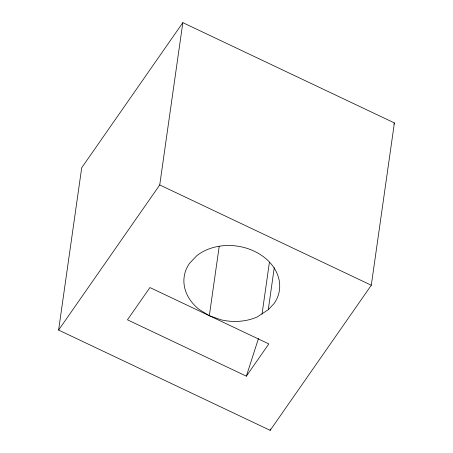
<?xml version="1.0" encoding="UTF-8"?>
<svg xmlns="http://www.w3.org/2000/svg" width="453" height="453" viewBox="0 0 453 453"><rect width="100%" height="100%" fill="white"/><g stroke="black" fill="none" stroke-linecap="round" stroke-linejoin="round"><path stroke-width="0.68" d="M58.607 330.067L81.704 167.763L182.831 22.65L394.393 122.933L371.296 285.237L270.169 430.35L58.607 330.067L159.733 184.954L182.831 22.65M209.331 315.713L199.144 309.427A48.092 37.741 8.1 0 1 189.49 263.408L196.749 255.747A48.092 37.741 8.1 0 1 259.609 254.11A48.092 37.741 8.1 0 1 274.116 303.521L268.278 309.688L257.213 316.958A48.092 37.741 8.1 0 1 221.047 319.807L209.331 315.713L219.19 246.455M262.038 314.071L269.405 262.304M268.278 309.688L274.252 267.712M270.169 430.35L270.367 428.951M246.353 376.16L268.827 343.912L149.932 287.559L127.457 319.807L246.353 376.16L258.476 338.476M393.867 124.241L394.393 122.933M159.733 184.954L371.296 285.237"/></g></svg>
